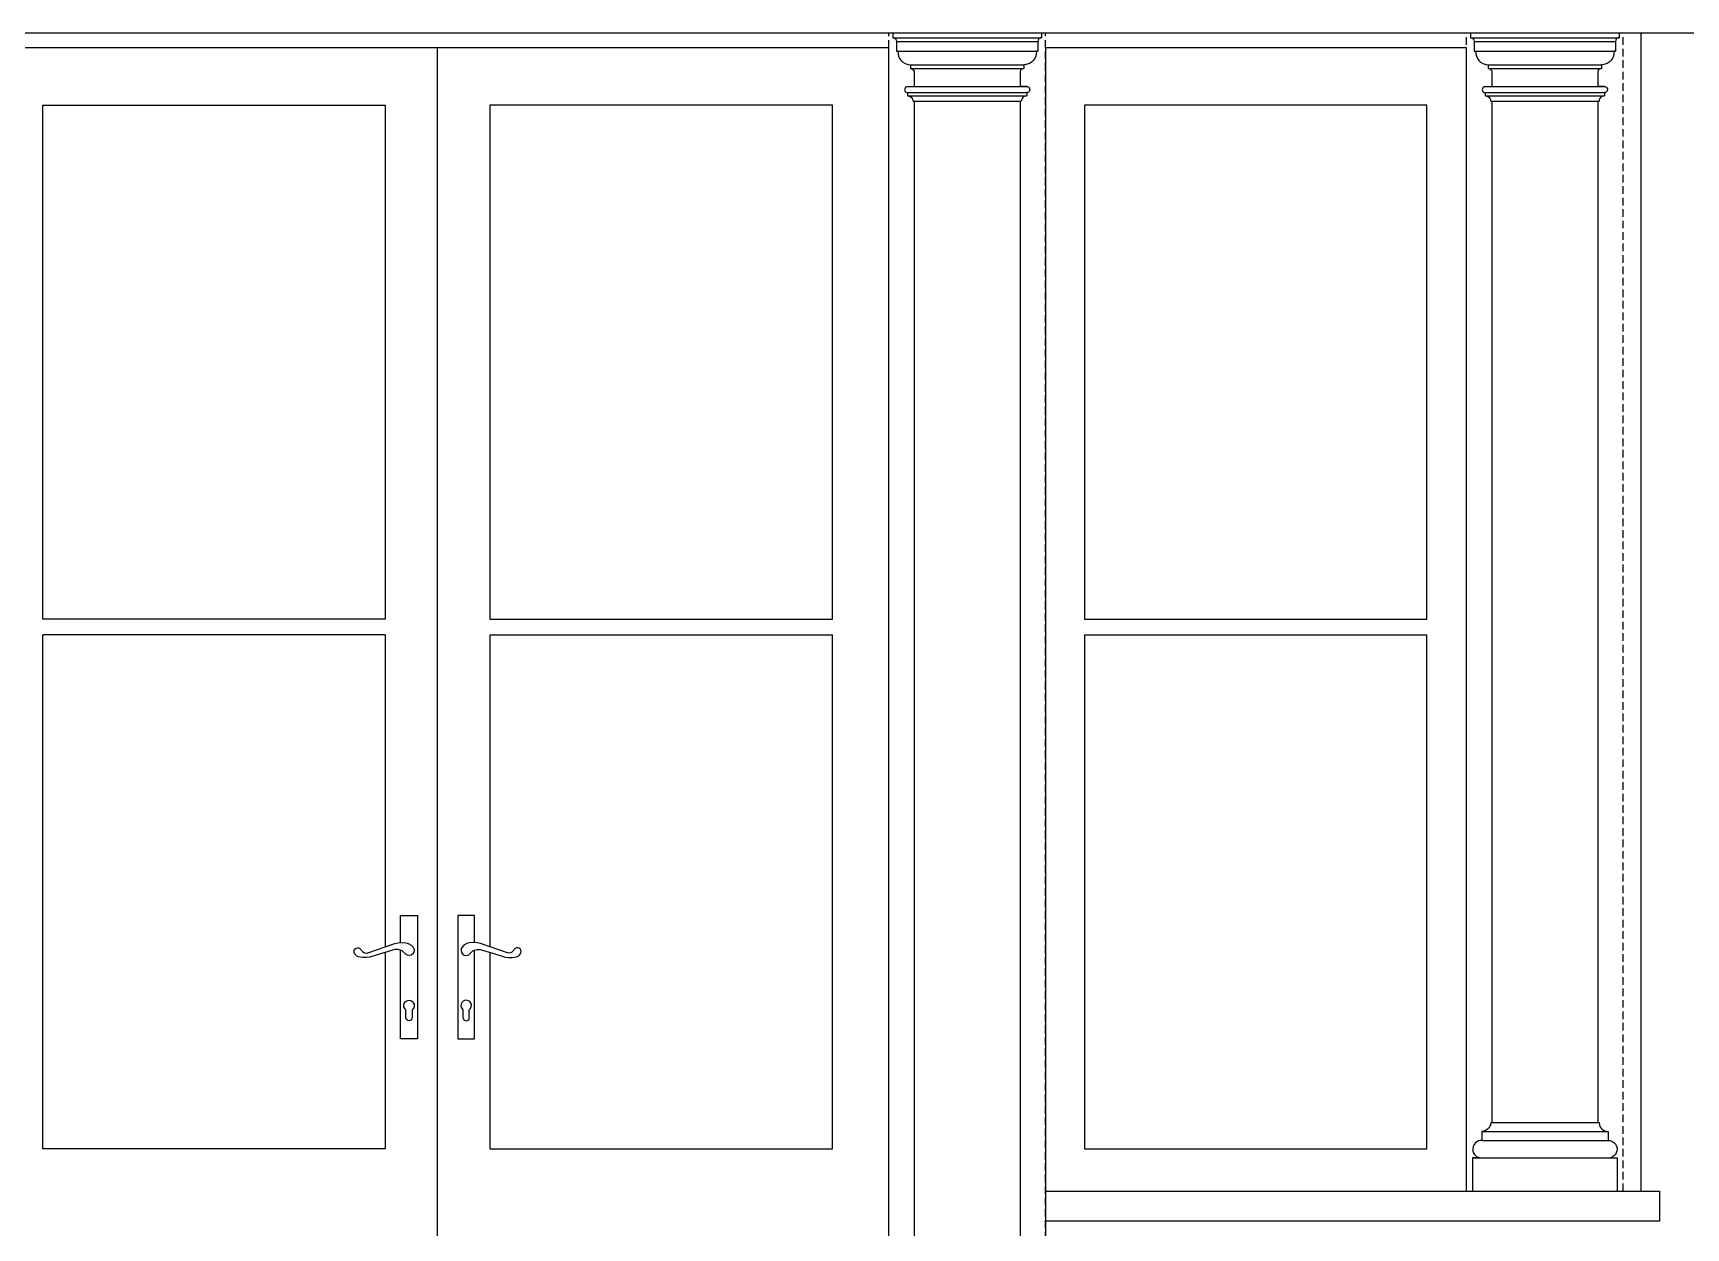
# Model space of a CAD drawing. Header units: millimetres. Extents: x -11840 to 12480, y -4119 to 5972.
# Drawn here: x -8207 to -5460, y -2266 to -280 of the extents above; entities that cross this region are included whole.
import ezdxf

# ---------------------------------------------------------------- set-up
doc = ezdxf.new("R2010")
doc.units = ezdxf.units.MM
doc.linetypes.add('DASHED', pattern=[19.05, 12.7, -6.35])

msp = doc.modelspace()

# ---------------------------------------------------------------- linework, layer by layer
at = {"color": 250, "true_color": 0x333333}
for p, q in [((-5267.3, -279.7), (-10225.2, -279.7)), ((-5267.3, -279.7), (-10225.2, -279.7)), ((-6778.2, -279.7), (-6778.2, -287.6)), ((-6531.2, -279.7), (-6778.2, -279.7)), ((-6531.2, -279.7), (-6778.2, -279.7)), ((-6778.2, -279.7), (-6778.2, -287.6)), ((-6778.2, -287.6), (-6777.8, -287.6)), ((-6778.2, -287.6), (-6777.8, -287.6)), ((-6777.8, -287.6), (-6778.2, -287.6)), ((-6778.2, -287.6), (-6778.2, -287.6)), ((-6777.8, -287.6), (-6778.2, -287.6)), ((-6778.2, -287.6), (-6777.8, -287.6)), ((-6778.2, -287.6), (-6778.2, -287.6)), ((-6778.2, -287.6), (-6777.8, -287.6)), ((-6777.8, -287.6), (-6777.8, -287.6)), ((-6777.8, -287.6), (-6776.3, -287.9)), ((-6777.8, -287.6), (-6531.6, -287.6)), ((-6777.8, -287.6), (-6531.6, -287.6)), ((-6777.8, -287.6), (-6777.8, -287.6)), ((-6777.8, -287.6), (-6776.3, -287.9)), ((-6776.3, -287.9), (-6774.6, -288.9)), ((-6776.3, -287.9), (-6774.6, -288.9)), ((-6774.6, -288.9), (-6773.5, -290)), ((-6774.6, -288.9), (-6773.5, -290)), ((-6773.5, -290), (-6772.5, -291.7)), ((-6773.5, -290), (-6772.5, -291.7)), ((-6772.5, -291.7), (-6772.2, -293.6)), ((-6772.5, -291.7), (-6772.2, -293.6)), ((-6772.2, -293.6), (-6772.2, -309.6)), ((-6772.2, -293.6), (-6537.2, -293.6)), ((-6772.2, -293.6), (-6772.2, -309.6)), ((-6772.2, -293.6), (-6537.2, -293.6)), ((-6536.9, -291.7), (-6537.2, -293.6)), ((-6536.9, -291.7), (-6537.2, -293.6)), ((-6537.2, -293.6), (-6537.2, -309.6)), ((-6537.2, -293.6), (-6537.2, -309.6)), ((-6536, -290), (-6536.9, -291.7)), ((-6536, -290), (-6536.9, -291.7)), ((-6534.9, -288.9), (-6536, -290)), ((-6534.9, -288.9), (-6536, -290)), ((-6533.1, -287.9), (-6534.9, -288.9)), ((-6533.1, -287.9), (-6534.9, -288.9)), ((-6531.6, -287.6), (-6533.1, -287.9)), ((-6531.6, -287.6), (-6533.1, -287.9)), ((-6531.2, -287.6), (-6531.6, -287.6)), ((-6531.2, -287.6), (-6531.6, -287.6)), ((-6531.6, -287.6), (-6531.6, -287.6)), ((-6531.2, -287.6), (-6531.6, -287.6)), ((-6531.2, -287.6), (-6531.6, -287.6)), ((-6531.6, -287.6), (-6531.6, -287.6)), ((-6531.2, -279.7), (-6531.2, -287.6)), ((-6531.2, -279.7), (-6531.2, -287.6)), ((-5818.2, -279.7), (-5818.2, -287.6)), ((-5571.2, -279.7), (-5818.2, -279.7)), ((-5571.2, -279.7), (-5818.2, -279.7)), ((-5818.2, -279.7), (-5818.2, -287.6)), ((-5818.2, -287.6), (-5817.8, -287.6)), ((-5818.2, -287.6), (-5817.8, -287.6)), ((-5817.8, -287.6), (-5818.2, -287.6)), ((-5818.2, -287.6), (-5818.2, -287.6)), ((-5817.8, -287.6), (-5818.2, -287.6)), ((-5818.2, -287.6), (-5817.8, -287.6)), ((-5818.2, -287.6), (-5818.2, -287.6)), ((-5818.2, -287.6), (-5817.8, -287.6)), ((-5817.8, -287.6), (-5817.8, -287.6)), ((-5817.8, -287.6), (-5816.3, -287.9)), ((-5817.8, -287.6), (-5816.3, -287.9)), ((-5817.8, -287.6), (-5571.6, -287.6)), ((-5817.8, -287.6), (-5817.8, -287.6)), ((-5817.8, -287.6), (-5571.6, -287.6)), ((-5816.3, -287.9), (-5814.6, -288.9)), ((-5816.3, -287.9), (-5814.6, -288.9)), ((-5814.6, -288.9), (-5813.5, -290)), ((-5814.6, -288.9), (-5813.5, -290)), ((-5813.5, -290), (-5812.5, -291.7)), ((-5813.5, -290), (-5812.5, -291.7)), ((-5812.5, -291.7), (-5812.2, -293.6)), ((-5812.5, -291.7), (-5812.2, -293.6)), ((-5812.2, -293.6), (-5812.2, -309.6)), ((-5812.2, -293.6), (-5577.2, -293.6)), ((-5812.2, -293.6), (-5812.2, -309.6)), ((-5812.2, -293.6), (-5577.2, -293.6)), ((-5576.9, -291.7), (-5577.2, -293.6)), ((-5576.9, -291.7), (-5577.2, -293.6)), ((-5577.2, -293.6), (-5577.2, -309.6)), ((-5577.2, -293.6), (-5577.2, -309.6)), ((-5576, -290), (-5576.9, -291.7)), ((-5576, -290), (-5576.9, -291.7)), ((-5574.9, -288.9), (-5576, -290)), ((-5574.9, -288.9), (-5576, -290)), ((-5573.1, -287.9), (-5574.9, -288.9)), ((-5573.1, -287.9), (-5574.9, -288.9)), ((-5571.6, -287.6), (-5573.1, -287.9)), ((-5571.6, -287.6), (-5573.1, -287.9)), ((-5571.2, -287.6), (-5571.6, -287.6)), ((-5571.2, -287.6), (-5571.6, -287.6)), ((-5571.6, -287.6), (-5571.6, -287.6)), ((-5571.2, -287.6), (-5571.6, -287.6)), ((-5571.6, -287.6), (-5571.6, -287.6)), ((-5571.2, -287.6), (-5571.6, -287.6)), ((-5571.2, -279.7), (-5571.2, -287.6)), ((-5571.2, -279.7), (-5571.2, -287.6)), ((-6772.2, -309.6), (-6537.2, -309.6)), ((-6772.2, -309.6), (-6537.2, -309.6)), ((-6769.7, -309.6), (-6769.5, -314.4)), ((-6769.7, -309.6), (-6769.5, -314.4)), ((-6769.5, -314.4), (-6768.6, -318.4)), ((-6769.5, -314.4), (-6768.6, -318.4)), ((-6768.6, -318.4), (-6766.9, -322.1)), ((-6768.6, -318.4), (-6766.9, -322.1)), ((-6766.9, -322.1), (-6764.5, -325.5)), ((-6766.9, -322.1), (-6764.5, -325.5)), ((-6764.5, -325.5), (-6761.5, -328.3)), ((-6764.5, -325.5), (-6761.5, -328.3)), ((-6761.5, -328.3), (-6758, -330.5)), ((-6761.5, -328.3), (-6758, -330.5)), ((-6547.9, -328.3), (-6551.4, -330.5)), ((-6547.9, -328.3), (-6551.4, -330.5)), ((-6544.9, -325.5), (-6547.9, -328.3)), ((-6544.9, -325.5), (-6547.9, -328.3)), ((-6542.5, -322.1), (-6544.9, -325.5)), ((-6542.5, -322.1), (-6544.9, -325.5)), ((-6540.8, -318.4), (-6542.5, -322.1)), ((-6540.8, -318.4), (-6542.5, -322.1)), ((-6539.9, -314.4), (-6540.8, -318.4)), ((-6539.9, -314.4), (-6540.8, -318.4)), ((-6539.7, -309.6), (-6539.9, -314.4)), ((-6539.7, -309.6), (-6539.9, -314.4)), ((-6537.2, -309.6), (-6539.7, -309.6)), ((-6537.2, -309.6), (-6539.7, -309.6)), ((-5812.2, -309.6), (-5577.2, -309.6)), ((-5812.2, -309.6), (-5577.2, -309.6)), ((-5809.7, -309.6), (-5809.5, -314.4)), ((-5809.7, -309.6), (-5809.5, -314.4)), ((-5809.5, -314.4), (-5808.6, -318.4)), ((-5809.5, -314.4), (-5808.6, -318.4)), ((-5808.6, -318.4), (-5806.9, -322.1)), ((-5808.6, -318.4), (-5806.9, -322.1)), ((-5806.9, -322.1), (-5804.5, -325.5)), ((-5806.9, -322.1), (-5804.5, -325.5)), ((-5804.5, -325.5), (-5801.5, -328.3)), ((-5804.5, -325.5), (-5801.5, -328.3)), ((-5801.5, -328.3), (-5798, -330.5)), ((-5801.5, -328.3), (-5798, -330.5)), ((-5587.9, -328.3), (-5591.4, -330.5)), ((-5587.9, -328.3), (-5591.4, -330.5)), ((-5584.9, -325.5), (-5587.9, -328.3)), ((-5584.9, -325.5), (-5587.9, -328.3)), ((-5582.5, -322.1), (-5584.9, -325.5)), ((-5582.5, -322.1), (-5584.9, -325.5)), ((-5580.8, -318.4), (-5582.5, -322.1)), ((-5580.8, -318.4), (-5582.5, -322.1)), ((-5579.9, -314.4), (-5580.8, -318.4)), ((-5579.9, -314.4), (-5580.8, -318.4)), ((-5579.7, -309.6), (-5579.9, -314.4)), ((-5579.7, -309.6), (-5579.9, -314.4)), ((-5577.2, -309.6), (-5579.7, -309.6)), ((-5577.2, -309.6), (-5579.7, -309.6)), ((-6758, -330.5), (-6752.8, -332.2)), ((-6758, -330.5), (-6752.8, -332.2)), ((-6752.8, -332.2), (-6748.7, -332.6)), ((-6752.8, -332.2), (-6748.7, -332.6)), ((-6748.7, -332.6), (-6748.7, -338.6)), ((-6748.7, -332.6), (-6560.7, -332.6)), ((-6748.7, -332.6), (-6748.7, -338.6)), ((-6748.7, -332.6), (-6560.7, -332.6)), ((-6748.7, -338.6), (-6746.4, -339.1)), ((-6748.7, -338.6), (-6560.7, -338.6)), ((-6748.7, -338.6), (-6746.4, -339.1)), ((-6748.7, -338.6), (-6560.7, -338.6)), ((-6746.4, -339.1), (-6744.8, -340.1)), ((-6746.4, -339.1), (-6744.8, -340.1)), ((-6744.8, -340.1), (-6743.5, -341.6)), ((-6744.8, -340.1), (-6743.5, -341.6)), ((-6743.5, -341.6), (-6742.8, -343.5)), ((-6743.5, -341.6), (-6742.8, -343.5)), ((-6742.8, -343.5), (-6742.7, -368.6)), ((-6742.8, -343.5), (-6742.7, -368.6)), ((-6566.6, -343.5), (-6566.7, -368.6)), ((-6566.6, -343.5), (-6566.7, -368.6)), ((-6565.9, -341.6), (-6566.6, -343.5)), ((-6565.9, -341.6), (-6566.6, -343.5)), ((-6564.7, -340.1), (-6565.9, -341.6)), ((-6564.7, -340.1), (-6565.9, -341.6)), ((-6563, -339.1), (-6564.7, -340.1)), ((-6563, -339.1), (-6564.7, -340.1)), ((-6560.7, -338.6), (-6563, -339.1)), ((-6560.7, -338.6), (-6563, -339.1)), ((-6556.6, -332.2), (-6560.7, -332.6)), ((-6556.6, -332.2), (-6560.7, -332.6)), ((-6560.7, -332.6), (-6560.7, -338.6)), ((-6560.7, -332.6), (-6560.7, -338.6)), ((-6551.4, -330.5), (-6556.6, -332.2)), ((-6551.4, -330.5), (-6556.6, -332.2)), ((-5798, -330.5), (-5792.8, -332.2)), ((-5798, -330.5), (-5792.8, -332.2)), ((-5792.8, -332.2), (-5788.7, -332.6)), ((-5792.8, -332.2), (-5788.7, -332.6)), ((-5788.7, -332.6), (-5788.7, -338.6)), ((-5788.7, -332.6), (-5600.7, -332.6)), ((-5788.7, -332.6), (-5788.7, -338.6)), ((-5788.7, -332.6), (-5600.7, -332.6)), ((-5788.7, -338.6), (-5786.4, -339.1)), ((-5788.7, -338.6), (-5600.7, -338.6)), ((-5788.7, -338.6), (-5600.7, -338.6)), ((-5788.7, -338.6), (-5786.4, -339.1)), ((-5786.4, -339.1), (-5784.8, -340.1)), ((-5786.4, -339.1), (-5784.8, -340.1)), ((-5784.8, -340.1), (-5783.5, -341.6)), ((-5784.8, -340.1), (-5783.5, -341.6)), ((-5783.5, -341.6), (-5782.8, -343.5)), ((-5783.5, -341.6), (-5782.8, -343.5)), ((-5782.8, -343.5), (-5782.7, -368.6)), ((-5782.8, -343.5), (-5782.7, -368.6)), ((-5606.6, -343.5), (-5606.7, -368.6)), ((-5606.6, -343.5), (-5606.7, -368.6)), ((-5605.9, -341.6), (-5606.6, -343.5)), ((-5605.9, -341.6), (-5606.6, -343.5)), ((-5604.7, -340.1), (-5605.9, -341.6)), ((-5604.7, -340.1), (-5605.9, -341.6)), ((-5603, -339.1), (-5604.7, -340.1)), ((-5603, -339.1), (-5604.7, -340.1)), ((-5600.7, -338.6), (-5603, -339.1)), ((-5600.7, -338.6), (-5603, -339.1)), ((-5596.6, -332.2), (-5600.7, -332.6)), ((-5596.6, -332.2), (-5600.7, -332.6)), ((-5600.7, -332.6), (-5600.7, -338.6)), ((-5600.7, -332.6), (-5600.7, -338.6)), ((-5591.4, -330.5), (-5596.6, -332.2)), ((-5591.4, -330.5), (-5596.6, -332.2)), ((-6758.5, -372.3), (-6758.7, -374)), ((-6758.5, -372.3), (-6758.7, -374)), ((-6758.7, -374), (-6758.4, -375.2)), ((-6758.7, -374), (-6758.4, -375.2)), ((-6757.9, -370.9), (-6758.5, -372.3)), ((-6757.9, -370.9), (-6758.5, -372.3)), ((-6758.4, -375.2), (-6757.7, -376.7)), ((-6758.4, -375.2), (-6757.7, -376.7)), ((-6757, -369.9), (-6757.9, -370.9)), ((-6757, -369.9), (-6757.9, -370.9)), ((-6757.7, -376.7), (-6756.5, -377.8)), ((-6757.7, -376.7), (-6756.5, -377.8)), ((-6755.6, -369), (-6757, -369.9)), ((-6755.6, -369), (-6757, -369.9)), ((-6756.5, -377.8), (-6755, -378.5)), ((-6756.5, -377.8), (-6755, -378.5)), ((-6755.6, -369), (-6754, -368.6)), ((-6754, -368.6), (-6755.6, -369)), ((-6754, -368.6), (-6755.6, -369)), ((-6755.6, -369), (-6754, -368.6)), ((-6755, -378.5), (-6753.7, -378.6)), ((-6755, -378.5), (-6753.7, -378.6)), ((-6754, -368.6), (-6742.7, -368.6)), ((-6754, -368.6), (-6742.7, -368.6)), ((-6753.7, -378.6), (-6753.7, -384.1)), ((-6753.7, -378.6), (-6753.7, -384.1)), ((-6753.7, -384.1), (-6750.3, -384.8)), ((-6753.7, -384.1), (-6750.3, -384.8)), ((-6555.4, -368.6), (-6566.7, -368.6)), ((-6555.4, -368.6), (-6566.7, -368.6)), ((-6555.7, -384.1), (-6559.2, -384.8)), ((-6555.7, -384.1), (-6559.2, -384.8)), ((-6554.4, -378.5), (-6555.7, -378.6)), ((-6554.4, -378.5), (-6555.7, -378.6)), ((-6555.7, -378.6), (-6555.7, -384.1)), ((-6555.7, -378.6), (-6555.7, -384.1)), ((-6553.8, -369), (-6555.4, -368.6)), ((-6555.4, -368.6), (-6553.8, -369)), ((-6555.4, -368.6), (-6553.8, -369)), ((-6553.8, -369), (-6555.4, -368.6)), ((-6552.9, -377.8), (-6554.4, -378.5)), ((-6552.9, -377.8), (-6554.4, -378.5)), ((-6553.8, -369), (-6552.4, -369.9)), ((-6553.8, -369), (-6552.4, -369.9)), ((-6551.7, -376.7), (-6552.9, -377.8)), ((-6551.7, -376.7), (-6552.9, -377.8)), ((-6552.4, -369.9), (-6551.6, -370.9)), ((-6552.4, -369.9), (-6551.6, -370.9)), ((-6551, -375.2), (-6551.7, -376.7)), ((-6551, -375.2), (-6551.7, -376.7)), ((-6551.6, -370.9), (-6550.9, -372.3)), ((-6551.6, -370.9), (-6550.9, -372.3)), ((-6550.7, -374), (-6551, -375.2)), ((-6550.7, -374), (-6551, -375.2)), ((-6550.9, -372.3), (-6550.7, -374)), ((-6550.9, -372.3), (-6550.7, -374)), ((-5798.5, -372.3), (-5798.7, -374)), ((-5798.5, -372.3), (-5798.7, -374)), ((-5798.7, -374), (-5798.4, -375.2)), ((-5798.7, -374), (-5798.4, -375.2)), ((-5797.9, -370.9), (-5798.5, -372.3)), ((-5797.9, -370.9), (-5798.5, -372.3)), ((-5798.4, -375.2), (-5797.7, -376.7)), ((-5798.4, -375.2), (-5797.7, -376.7)), ((-5797, -369.9), (-5797.9, -370.9)), ((-5797, -369.9), (-5797.9, -370.9)), ((-5797.7, -376.7), (-5796.5, -377.8)), ((-5797.7, -376.7), (-5796.5, -377.8)), ((-5795.6, -369), (-5797, -369.9)), ((-5795.6, -369), (-5797, -369.9)), ((-5796.5, -377.8), (-5795, -378.5)), ((-5796.5, -377.8), (-5795, -378.5)), ((-5795.6, -369), (-5794, -368.6)), ((-5794, -368.6), (-5795.6, -369)), ((-5794, -368.6), (-5795.6, -369)), ((-5795.6, -369), (-5794, -368.6)), ((-5795, -378.5), (-5793.7, -378.6)), ((-5795, -378.5), (-5793.7, -378.6)), ((-5794, -368.6), (-5782.7, -368.6)), ((-5794, -368.6), (-5782.7, -368.6)), ((-5793.7, -378.6), (-5793.7, -384.1)), ((-5793.7, -378.6), (-5793.7, -384.1)), ((-5793.7, -384.1), (-5790.3, -384.8)), ((-5793.7, -384.1), (-5790.3, -384.8)), ((-5595.4, -368.6), (-5606.7, -368.6)), ((-5595.4, -368.6), (-5606.7, -368.6)), ((-5595.7, -384.1), (-5599.2, -384.8)), ((-5595.7, -384.1), (-5599.2, -384.8)), ((-5594.4, -378.5), (-5595.7, -378.6)), ((-5594.4, -378.5), (-5595.7, -378.6)), ((-5595.7, -378.6), (-5595.7, -384.1)), ((-5595.7, -378.6), (-5595.7, -384.1)), ((-5593.8, -369), (-5595.4, -368.6)), ((-5595.4, -368.6), (-5593.8, -369)), ((-5595.4, -368.6), (-5593.8, -369)), ((-5593.8, -369), (-5595.4, -368.6)), ((-5592.9, -377.8), (-5594.4, -378.5)), ((-5592.9, -377.8), (-5594.4, -378.5)), ((-5593.8, -369), (-5592.4, -369.9)), ((-5593.8, -369), (-5592.4, -369.9)), ((-5591.7, -376.7), (-5592.9, -377.8)), ((-5591.7, -376.7), (-5592.9, -377.8)), ((-5592.4, -369.9), (-5591.6, -370.9)), ((-5592.4, -369.9), (-5591.6, -370.9)), ((-5591, -375.2), (-5591.7, -376.7)), ((-5591, -375.2), (-5591.7, -376.7)), ((-5591.6, -370.9), (-5590.9, -372.3)), ((-5591.6, -370.9), (-5590.9, -372.3)), ((-5590.7, -374), (-5591, -375.2)), ((-5590.7, -374), (-5591, -375.2)), ((-5590.9, -372.3), (-5590.7, -374)), ((-5590.9, -372.3), (-5590.7, -374)), ((-6750.3, -384.8), (-6747.8, -386.4)), ((-6750.3, -384.8), (-6747.8, -386.4)), ((-6747.8, -386.4), (-6745.6, -389.1)), ((-6747.8, -386.4), (-6745.6, -389.1)), ((-6745.6, -389.1), (-6744.9, -391.4)), ((-6745.6, -389.1), (-6744.9, -391.4)), ((-6744.9, -391.4), (-6744.7, -393.1)), ((-6744.9, -391.4), (-6744.7, -393.1)), ((-6742.7, -393.1), (-6742.7, -2590.3)), ((-6742.7, -393.1), (-6742.7, -2590.3)), ((-6566.7, -393.1), (-6566.7, -2590.3)), ((-6566.7, -393.1), (-6566.7, -2590.3)), ((-6564.5, -391.4), (-6564.7, -393.1)), ((-6564.5, -391.4), (-6564.7, -393.1)), ((-6563.8, -389.1), (-6564.5, -391.4)), ((-6563.8, -389.1), (-6564.5, -391.4)), ((-6561.6, -386.4), (-6563.8, -389.1)), ((-6561.6, -386.4), (-6563.8, -389.1)), ((-6559.2, -384.8), (-6561.6, -386.4)), ((-6559.2, -384.8), (-6561.6, -386.4)), ((-5790.3, -384.8), (-5787.8, -386.4)), ((-5790.3, -384.8), (-5787.8, -386.4)), ((-5787.8, -386.4), (-5785.6, -389.1)), ((-5787.8, -386.4), (-5785.6, -389.1)), ((-5785.6, -389.1), (-5784.9, -391.4)), ((-5785.6, -389.1), (-5784.9, -391.4)), ((-5784.9, -391.4), (-5784.7, -393.1)), ((-5784.9, -391.4), (-5784.7, -393.1)), ((-5782.7, -393.1), (-5782.7, -2090.5)), ((-5782.7, -393.1), (-5782.7, -2090.5)), ((-5606.7, -393.1), (-5606.7, -2090.5)), ((-5606.7, -393.1), (-5606.7, -2090.5)), ((-5604.5, -391.4), (-5604.7, -393.1)), ((-5604.5, -391.4), (-5604.7, -393.1)), ((-5603.8, -389.1), (-5604.5, -391.4)), ((-5603.8, -389.1), (-5604.5, -391.4)), ((-5601.6, -386.4), (-5603.8, -389.1)), ((-5601.6, -386.4), (-5603.8, -389.1)), ((-5599.2, -384.8), (-5601.6, -386.4)), ((-5599.2, -384.8), (-5601.6, -386.4)), ((-5796.8, -2105.2), (-5799.7, -2105.5)), ((-5796.8, -2105.2), (-5799.7, -2105.5)), ((-5799.7, -2105.5), (-5799.7, -2120.5)), ((-5799.7, -2105.5), (-5589.7, -2105.5)), ((-5799.7, -2105.5), (-5589.7, -2105.5)), ((-5799.7, -2105.5), (-5799.7, -2120.5)), ((-5794, -2104.4), (-5796.8, -2105.2)), ((-5794, -2104.4), (-5796.8, -2105.2)), ((-5789.8, -2101.8), (-5794, -2104.4)), ((-5789.8, -2101.8), (-5794, -2104.4)), ((-5787.8, -2099.6), (-5789.8, -2101.8)), ((-5787.8, -2099.6), (-5789.8, -2101.8)), ((-5786.3, -2097.2), (-5787.8, -2099.6)), ((-5786.3, -2097.2), (-5787.8, -2099.6)), ((-5785.2, -2094.4), (-5786.3, -2097.2)), ((-5785.2, -2094.4), (-5786.3, -2097.2)), ((-5784.7, -2090.5), (-5785.2, -2094.4)), ((-5784.7, -2090.5), (-5785.2, -2094.4)), ((-5784.7, -2090.5), (-5604.7, -2090.5)), ((-5784.7, -2090.5), (-5604.7, -2090.5)), ((-5782.7, -2090.5), (-5606.7, -2090.5)), ((-5782.7, -2090.5), (-5606.7, -2090.5)), ((-5604.7, -2090.5), (-5604.2, -2094.4)), ((-5604.7, -2090.5), (-5604.2, -2094.4)), ((-5604.2, -2094.4), (-5603.2, -2097.2)), ((-5604.2, -2094.4), (-5603.2, -2097.2)), ((-5603.2, -2097.2), (-5601.6, -2099.6)), ((-5603.2, -2097.2), (-5601.6, -2099.6)), ((-5601.6, -2099.6), (-5599.6, -2101.8)), ((-5601.6, -2099.6), (-5599.6, -2101.8)), ((-5599.6, -2101.8), (-5595.5, -2104.4)), ((-5599.6, -2101.8), (-5595.5, -2104.4)), ((-5595.5, -2104.4), (-5592.6, -2105.2)), ((-5595.5, -2104.4), (-5592.6, -2105.2)), ((-5592.6, -2105.2), (-5589.7, -2105.5)), ((-5592.6, -2105.2), (-5589.7, -2105.5)), ((-5589.7, -2105.5), (-5589.7, -2120.5)), ((-5589.7, -2105.5), (-5589.7, -2120.5)), ((-5813.4, -2128.9), (-5814.6, -2133.5)), ((-5813.4, -2128.9), (-5814.6, -2133.5)), ((-5814.6, -2133.5), (-5814.3, -2138.3)), ((-5814.6, -2133.5), (-5814.3, -2138.3)), ((-5814.3, -2138.3), (-5813.4, -2141.1)), ((-5814.3, -2138.3), (-5813.4, -2141.1)), ((-5811.9, -2126.4), (-5813.4, -2128.9)), ((-5811.9, -2126.4), (-5813.4, -2128.9)), ((-5813.4, -2141.1), (-5811.9, -2143.6)), ((-5813.4, -2141.1), (-5811.9, -2143.6)), ((-5809.9, -2124.3), (-5811.9, -2126.4)), ((-5809.9, -2124.3), (-5811.9, -2126.4)), ((-5807.6, -2122.5), (-5809.9, -2124.3)), ((-5807.6, -2122.5), (-5809.9, -2124.3)), ((-5805, -2121.3), (-5807.6, -2122.5)), ((-5805, -2121.3), (-5807.6, -2122.5)), ((-5802.1, -2120.6), (-5805, -2121.3)), ((-5802.1, -2120.6), (-5805, -2121.3)), ((-5799.7, -2120.5), (-5802.1, -2120.6)), ((-5799.7, -2120.5), (-5802.1, -2120.6)), ((-5799.7, -2120.5), (-5589.7, -2120.5)), ((-5799.7, -2120.5), (-5589.7, -2120.5)), ((-5589.7, -2120.5), (-5587.3, -2120.6)), ((-5589.7, -2120.5), (-5587.3, -2120.6)), ((-5587.3, -2120.6), (-5584.5, -2121.3)), ((-5587.3, -2120.6), (-5584.5, -2121.3)), ((-5584.5, -2121.3), (-5581.8, -2122.5)), ((-5584.5, -2121.3), (-5581.8, -2122.5)), ((-5581.8, -2122.5), (-5579.5, -2124.3)), ((-5581.8, -2122.5), (-5579.5, -2124.3)), ((-5579.5, -2124.3), (-5577.6, -2126.4)), ((-5579.5, -2124.3), (-5577.6, -2126.4)), ((-5577.6, -2126.4), (-5576.1, -2128.9)), ((-5577.6, -2126.4), (-5576.1, -2128.9)), ((-5576, -2141.1), (-5577.5, -2143.6)), ((-5576, -2141.1), (-5577.5, -2143.6)), ((-5576.1, -2128.9), (-5574.8, -2133.5)), ((-5576.1, -2128.9), (-5574.8, -2133.5)), ((-5575.1, -2138.3), (-5576, -2141.1)), ((-5575.1, -2138.3), (-5576, -2141.1)), ((-5574.8, -2133.5), (-5575.1, -2138.3)), ((-5574.8, -2133.5), (-5575.1, -2138.3)), ((-5803.2, -2149.2), (-5814.7, -2149.5)), ((-5803.2, -2149.2), (-5814.7, -2149.5)), ((-5814.7, -2149.5), (-5814.7, -2204.5)), ((-5814.7, -2149.5), (-5574.7, -2149.5)), ((-5814.7, -2149.5), (-5574.7, -2149.5)), ((-5814.7, -2149.5), (-5814.7, -2204.5)), ((-5811.9, -2143.6), (-5808.5, -2146.9)), ((-5811.9, -2143.6), (-5808.5, -2146.9)), ((-5808.5, -2146.9), (-5805.9, -2148.3)), ((-5808.5, -2146.9), (-5805.9, -2148.3)), ((-5805.9, -2148.3), (-5803.2, -2149.2)), ((-5805.9, -2148.3), (-5803.2, -2149.2)), ((-5803.2, -2149.2), (-5586.3, -2149.2)), ((-5803.2, -2149.2), (-5586.3, -2149.2)), ((-5583.5, -2148.3), (-5586.3, -2149.2)), ((-5583.5, -2148.3), (-5586.3, -2149.2)), ((-5586.3, -2149.2), (-5574.7, -2149.5)), ((-5586.3, -2149.2), (-5574.7, -2149.5)), ((-5581, -2146.9), (-5583.5, -2148.3)), ((-5581, -2146.9), (-5583.5, -2148.3)), ((-5577.5, -2143.6), (-5581, -2146.9)), ((-5577.5, -2143.6), (-5581, -2146.9)), ((-5574.7, -2149.5), (-5574.7, -2204.5)), ((-5574.7, -2149.5), (-5574.7, -2204.5)), ((-6524.3, -2204.5), (-5504.3, -2204.5)), ((-6524.3, -2204.5), (-5504.3, -2204.5)), ((-6524.3, -2204.5), (-6524.3, -2254.5)), ((-6524.3, -2204.5), (-6524.3, -2254.5)), ((-5504.3, -2204.5), (-5504.3, -2254.5)), ((-5504.3, -2204.5), (-5504.3, -2254.5)), ((-5504.3, -2254.5), (-6524.3, -2254.5)), ((-5504.3, -2254.5), (-6524.3, -2254.5))]:
    msp.add_line(p, q, dxfattribs=at)
at = {"color": 22, "linetype": 'DASHED', "true_color": 0xe53935}
for p, q in [((-6784.7, -2704.3), (-6784.7, -279.7)), ((-6784.7, -2704.3), (-6784.7, -279.7)), ((-6524.7, -2704.3), (-6524.7, -279.7)), ((-6524.7, -2704.3), (-6524.7, -279.7)), ((-5824.7, -2204.5), (-5824.7, -279.7)), ((-5824.7, -2204.5), (-5824.7, -279.7)), ((-5564.7, -2204.5), (-5564.7, -279.7)), ((-5564.7, -2204.5), (-5564.7, -279.7))]:
    msp.add_line(p, q, dxfattribs=at)
for p, q in [((-6531.2, -287.6), (-6531.6, -287.6)), ((-6531.2, -287.6), (-6531.6, -287.6)), ((-5571.2, -287.6), (-5571.6, -287.6)), ((-5571.2, -287.6), (-5571.6, -287.6)), ((-5534.7, -2204.5), (-5534.7, -279.7)), ((-5534.7, -2204.5), (-5534.7, -279.7)), ((-6755.6, -369), (-6754, -368.6)), ((-6755.6, -369), (-6754, -368.6)), ((-5795.6, -369), (-5794, -368.6)), ((-5795.6, -369), (-5794, -368.6)), ((-6524.3, -2254.5), (-6524.3, -2704.5)), ((-6524.3, -2254.5), (-6524.3, -2704.5))]:
    msp.add_line(p, q)
at = {"color": 253, "true_color": 0x999999}
for p, q in [((-6531.2, -287.6), (-6531.2, -287.6)), ((-6531.2, -287.6), (-6531.2, -287.6)), ((-5571.2, -287.6), (-5571.2, -287.6)), ((-5571.2, -287.6), (-5571.2, -287.6)), ((-6753.7, -378.6), (-6555.7, -378.6)), ((-6753.7, -378.6), (-6555.7, -378.6)), ((-6753.7, -384.1), (-6555.7, -384.1)), ((-6753.7, -384.1), (-6555.7, -384.1)), ((-5793.7, -378.6), (-5595.7, -378.6)), ((-5793.7, -378.6), (-5595.7, -378.6)), ((-5793.7, -384.1), (-5595.7, -384.1)), ((-5793.7, -384.1), (-5595.7, -384.1)), ((-6744.7, -393.1), (-6564.7, -393.1)), ((-6744.7, -393.1), (-6564.7, -393.1)), ((-5784.7, -393.1), (-5604.7, -393.1)), ((-5784.7, -393.1), (-5604.7, -393.1))]:
    msp.add_line(p, q, dxfattribs=at)
at = {"color": 251, "true_color": 0x666666}
for p, q in [((-7534.7, -304.3), (-8284, -304.3)), ((-6784.7, -304.3), (-7534.7, -304.3)), ((-7534.7, -2704.3), (-7534.7, -304.3)), ((-6784.7, -2704.3), (-6784.7, -304.3)), ((-5824.7, -304.3), (-6524.7, -304.3)), ((-6524.7, -304.3), (-6524.7, -2204.5)), ((-5824.7, -2204.5), (-5824.7, -304.3)), ((-6754, -368.6), (-6754, -368.6)), ((-6754, -368.6), (-6555.4, -368.6)), ((-6754, -368.6), (-6754, -368.6)), ((-6754, -368.6), (-6555.4, -368.6)), ((-6742.7, -368.6), (-6566.7, -368.6)), ((-6742.7, -368.6), (-6566.7, -368.6)), ((-6555.4, -368.6), (-6555.4, -368.6)), ((-6555.4, -368.6), (-6555.4, -368.6)), ((-5794, -368.6), (-5794, -368.6)), ((-5794, -368.6), (-5595.4, -368.6)), ((-5794, -368.6), (-5794, -368.6)), ((-5794, -368.6), (-5595.4, -368.6)), ((-5782.7, -368.6), (-5606.7, -368.6)), ((-5782.7, -368.6), (-5606.7, -368.6)), ((-5595.4, -368.6), (-5595.4, -368.6)), ((-5595.4, -368.6), (-5595.4, -368.6)), ((-8190.7, -1253.8), (-8190.7, -399.3)), ((-8190.7, -399.3), (-7621.7, -399.3)), ((-7621.7, -399.3), (-7621.7, -1253.8)), ((-7447.7, -399.3), (-7447.7, -1253.8)), ((-6878.7, -399.3), (-7447.7, -399.3)), ((-6878.7, -1253.8), (-6878.7, -399.3)), ((-5890.7, -399.3), (-6459.7, -399.3)), ((-6459.7, -399.3), (-6459.7, -1253.8)), ((-5890.7, -1253.8), (-5890.7, -399.3)), ((-7621.7, -1253.8), (-8190.7, -1253.8)), ((-7447.7, -1253.8), (-6878.7, -1253.8)), ((-6459.7, -1253.8), (-5890.7, -1253.8)), ((-8190.7, -2134.3), (-8190.7, -1279.8)), ((-7621.7, -1279.8), (-8190.7, -1279.8)), ((-7621.7, -1279.8), (-7621.7, -1798.7)), ((-7447.7, -1279.8), (-7447.7, -1798.7)), ((-7447.7, -1279.8), (-6878.7, -1279.8)), ((-6878.7, -2134.3), (-6878.7, -1279.8)), ((-6459.7, -1279.8), (-6459.7, -2134.3)), ((-6459.7, -1279.8), (-5890.7, -1279.8)), ((-5890.7, -2134.3), (-5890.7, -1279.8)), ((-7596.2, -1746.3), (-7568.2, -1746.3)), ((-7596.2, -1746.3), (-7568.2, -1746.3)), ((-7596.2, -1791.6), (-7596.2, -1746.3)), ((-7596.2, -1791.6), (-7596.2, -1746.3)), ((-7568.2, -1746.3), (-7568.2, -1951.3)), ((-7568.2, -1746.3), (-7568.2, -1951.3)), ((-7473.2, -1746.3), (-7501.2, -1746.3)), ((-7501.2, -1746.3), (-7501.2, -1951.3)), ((-7473.2, -1746.3), (-7501.2, -1746.3)), ((-7501.2, -1746.3), (-7501.2, -1951.3)), ((-7473.2, -1791.6), (-7473.2, -1746.3)), ((-7473.2, -1791.6), (-7473.2, -1746.3)), ((-7673.4, -1806.1), (-7673.1, -1804.2)), ((-7673.4, -1806.1), (-7673.1, -1804.2)), ((-7673.2, -1808), (-7673.4, -1806.1)), ((-7673.2, -1808), (-7673.4, -1806.1)), ((-7672, -1810.6), (-7673.2, -1808)), ((-7672, -1810.6), (-7673.2, -1808)), ((-7673.1, -1804.2), (-7671.8, -1802.2)), ((-7673.1, -1804.2), (-7671.8, -1802.2)), ((-7670.8, -1812.2), (-7672, -1810.6)), ((-7670.8, -1812.2), (-7672, -1810.6)), ((-7671.8, -1802.2), (-7670.2, -1801)), ((-7671.8, -1802.2), (-7670.2, -1801)), ((-7669.2, -1813.6), (-7670.8, -1812.2)), ((-7669.2, -1813.6), (-7670.8, -1812.2)), ((-7670.2, -1801), (-7668, -1800.3)), ((-7670.2, -1801), (-7668, -1800.3)), ((-7668, -1800.3), (-7666, -1800.5)), ((-7668, -1800.3), (-7666, -1800.5)), ((-7666, -1800.5), (-7663.8, -1801.5)), ((-7666, -1800.5), (-7663.8, -1801.5)), ((-7663.8, -1801.5), (-7658.7, -1807)), ((-7663.8, -1801.5), (-7658.7, -1807)), ((-7658.7, -1807), (-7657.4, -1808)), ((-7658.7, -1807), (-7657.4, -1808)), ((-7657.4, -1808), (-7655.5, -1808.8)), ((-7657.4, -1808), (-7655.5, -1808.8)), ((-7655.5, -1808.8), (-7653.4, -1809.1)), ((-7655.5, -1808.8), (-7653.4, -1809.1)), ((-7653.4, -1809.1), (-7650.7, -1808.6)), ((-7653.4, -1809.1), (-7650.7, -1808.6)), ((-7650.7, -1808.6), (-7605.8, -1793.3)), ((-7650.7, -1808.6), (-7605.8, -1793.3)), ((-7629.7, -1810.4), (-7647.1, -1815.6)), ((-7629.7, -1810.4), (-7647.1, -1815.6)), ((-7605.5, -1803.1), (-7629.7, -1810.4)), ((-7605.5, -1803.1), (-7629.7, -1810.4)), ((-7621.7, -1808), (-7621.7, -2134.3)), ((-7605.8, -1793.3), (-7600.8, -1792.1)), ((-7605.8, -1793.3), (-7600.8, -1792.1)), ((-7602.4, -1802.8), (-7605.5, -1803.1)), ((-7602.4, -1802.8), (-7605.5, -1803.1)), ((-7600.3, -1802.9), (-7602.4, -1802.8)), ((-7600.3, -1802.9), (-7602.4, -1802.8)), ((-7600.8, -1792.1), (-7596.2, -1791.6)), ((-7600.8, -1792.1), (-7596.2, -1791.6)), ((-7596.2, -1804), (-7600.3, -1802.9)), ((-7596.2, -1804), (-7600.3, -1802.9)), ((-7596.2, -1791.6), (-7587.6, -1792.1)), ((-7596.2, -1791.6), (-7587.6, -1792.1)), ((-7596.2, -1951.3), (-7596.2, -1804)), ((-7596.2, -1951.3), (-7596.2, -1804)), ((-7593.6, -1805.4), (-7596.2, -1804)), ((-7593.6, -1805.4), (-7596.2, -1804)), ((-7586.6, -1811.7), (-7593.6, -1805.4)), ((-7586.6, -1811.7), (-7593.6, -1805.4)), ((-7587.6, -1792.1), (-7583.5, -1793.3)), ((-7587.6, -1792.1), (-7583.5, -1793.3)), ((-7584.5, -1812.5), (-7586.6, -1811.7)), ((-7584.5, -1812.5), (-7586.6, -1811.7)), ((-7582.2, -1812.8), (-7584.5, -1812.5)), ((-7582.2, -1812.8), (-7584.5, -1812.5)), ((-7583.5, -1793.3), (-7578.5, -1796.1)), ((-7583.5, -1793.3), (-7578.5, -1796.1)), ((-7578.9, -1812.2), (-7582.2, -1812.8)), ((-7578.9, -1812.2), (-7582.2, -1812.8)), ((-7576.1, -1810.3), (-7578.9, -1812.2)), ((-7576.1, -1810.3), (-7578.9, -1812.2)), ((-7578.5, -1796.1), (-7575.5, -1798.9)), ((-7578.5, -1796.1), (-7575.5, -1798.9)), ((-7574.2, -1807.5), (-7576.1, -1810.3)), ((-7574.2, -1807.5), (-7576.1, -1810.3)), ((-7575.5, -1798.9), (-7574.2, -1801.3)), ((-7575.5, -1798.9), (-7574.2, -1801.3)), ((-7574.2, -1801.3), (-7573.6, -1804.1)), ((-7574.2, -1801.3), (-7573.6, -1804.1)), ((-7573.6, -1804.1), (-7574.2, -1807.5)), ((-7573.6, -1804.1), (-7574.2, -1807.5)), ((-7495.3, -1801.3), (-7495.8, -1804.1)), ((-7495.3, -1801.3), (-7495.8, -1804.1)), ((-7495.8, -1804.1), (-7495.2, -1807.5)), ((-7495.8, -1804.1), (-7495.2, -1807.5)), ((-7493.9, -1798.9), (-7495.3, -1801.3)), ((-7493.9, -1798.9), (-7495.3, -1801.3)), ((-7495.2, -1807.5), (-7493.3, -1810.3)), ((-7495.2, -1807.5), (-7493.3, -1810.3)), ((-7491, -1796.1), (-7493.9, -1798.9)), ((-7491, -1796.1), (-7493.9, -1798.9)), ((-7493.3, -1810.3), (-7490.5, -1812.2)), ((-7493.3, -1810.3), (-7490.5, -1812.2)), ((-7486, -1793.3), (-7491, -1796.1)), ((-7486, -1793.3), (-7491, -1796.1)), ((-7490.5, -1812.2), (-7487.2, -1812.8)), ((-7490.5, -1812.2), (-7487.2, -1812.8)), ((-7487.2, -1812.8), (-7484.9, -1812.5)), ((-7487.2, -1812.8), (-7484.9, -1812.5)), ((-7481.8, -1792.1), (-7486, -1793.3)), ((-7481.8, -1792.1), (-7486, -1793.3)), ((-7484.9, -1812.5), (-7482.9, -1811.7)), ((-7484.9, -1812.5), (-7482.9, -1811.7)), ((-7482.9, -1811.7), (-7475.9, -1805.4)), ((-7482.9, -1811.7), (-7475.9, -1805.4)), ((-7473.2, -1791.6), (-7481.8, -1792.1)), ((-7473.2, -1791.6), (-7481.8, -1792.1)), ((-7475.9, -1805.4), (-7473.2, -1804)), ((-7475.9, -1805.4), (-7473.2, -1804)), ((-7468.7, -1792.1), (-7473.2, -1791.6)), ((-7468.7, -1792.1), (-7473.2, -1791.6)), ((-7473.2, -1804), (-7469.1, -1802.9)), ((-7473.2, -1804), (-7469.1, -1802.9)), ((-7473.2, -1951.3), (-7473.2, -1804)), ((-7473.2, -1951.3), (-7473.2, -1804)), ((-7469.1, -1802.9), (-7467, -1802.8)), ((-7469.1, -1802.9), (-7467, -1802.8)), ((-7463.6, -1793.3), (-7468.7, -1792.1)), ((-7463.6, -1793.3), (-7468.7, -1792.1)), ((-7467, -1802.8), (-7463.9, -1803.1)), ((-7467, -1802.8), (-7463.9, -1803.1)), ((-7463.9, -1803.1), (-7439.7, -1810.4)), ((-7463.9, -1803.1), (-7439.7, -1810.4)), ((-7418.7, -1808.6), (-7463.6, -1793.3)), ((-7418.7, -1808.6), (-7463.6, -1793.3)), ((-7447.7, -1808), (-7447.7, -2134.3)), ((-7439.7, -1810.4), (-7422.3, -1815.6)), ((-7439.7, -1810.4), (-7422.3, -1815.6)), ((-7416.1, -1809.1), (-7418.7, -1808.6)), ((-7416.1, -1809.1), (-7418.7, -1808.6)), ((-7414, -1808.8), (-7416.1, -1809.1)), ((-7414, -1808.8), (-7416.1, -1809.1)), ((-7412, -1808), (-7414, -1808.8)), ((-7412, -1808), (-7414, -1808.8)), ((-7410.7, -1807), (-7412, -1808)), ((-7410.7, -1807), (-7412, -1808)), ((-7405.6, -1801.5), (-7410.7, -1807)), ((-7405.6, -1801.5), (-7410.7, -1807)), ((-7403.4, -1800.5), (-7405.6, -1801.5)), ((-7403.4, -1800.5), (-7405.6, -1801.5)), ((-7401.5, -1800.3), (-7403.4, -1800.5)), ((-7401.5, -1800.3), (-7403.4, -1800.5)), ((-7399.2, -1801), (-7401.5, -1800.3)), ((-7399.2, -1801), (-7401.5, -1800.3)), ((-7400.2, -1813.6), (-7398.6, -1812.2)), ((-7400.2, -1813.6), (-7398.6, -1812.2)), ((-7397.6, -1802.2), (-7399.2, -1801)), ((-7397.6, -1802.2), (-7399.2, -1801)), ((-7398.6, -1812.2), (-7397.4, -1810.6)), ((-7398.6, -1812.2), (-7397.4, -1810.6)), ((-7396.4, -1804.2), (-7397.6, -1802.2)), ((-7396.4, -1804.2), (-7397.6, -1802.2)), ((-7397.4, -1810.6), (-7396.3, -1808)), ((-7397.4, -1810.6), (-7396.3, -1808)), ((-7396, -1806.1), (-7396.4, -1804.2)), ((-7396, -1806.1), (-7396.4, -1804.2)), ((-7396.3, -1808), (-7396, -1806.1)), ((-7396.3, -1808), (-7396, -1806.1)), ((-7666.1, -1815.1), (-7669.2, -1813.6)), ((-7666.1, -1815.1), (-7669.2, -1813.6)), ((-7658.9, -1816.3), (-7666.1, -1815.1)), ((-7658.9, -1816.3), (-7666.1, -1815.1)), ((-7653, -1816.3), (-7658.9, -1816.3)), ((-7653, -1816.3), (-7658.9, -1816.3)), ((-7647.1, -1815.6), (-7653, -1816.3)), ((-7647.1, -1815.6), (-7653, -1816.3)), ((-7422.3, -1815.6), (-7416.5, -1816.3)), ((-7422.3, -1815.6), (-7416.5, -1816.3)), ((-7416.5, -1816.3), (-7410.6, -1816.3)), ((-7416.5, -1816.3), (-7410.6, -1816.3)), ((-7410.6, -1816.3), (-7403.4, -1815.1)), ((-7410.6, -1816.3), (-7403.4, -1815.1)), ((-7403.4, -1815.1), (-7400.2, -1813.6)), ((-7403.4, -1815.1), (-7400.2, -1813.6)), ((-7590.9, -1895.8), (-7590.3, -1893)), ((-7590.9, -1895.8), (-7590.3, -1893)), ((-7590.3, -1893), (-7589.2, -1891)), ((-7590.3, -1893), (-7589.2, -1891)), ((-7589.2, -1891), (-7588, -1889.7)), ((-7589.2, -1891), (-7588, -1889.7)), ((-7588, -1889.7), (-7586.1, -1888.4)), ((-7588, -1889.7), (-7586.1, -1888.4)), ((-7586.1, -1888.4), (-7583.9, -1887.7)), ((-7586.1, -1888.4), (-7583.9, -1887.7)), ((-7583.9, -1887.7), (-7581.6, -1887.5)), ((-7583.9, -1887.7), (-7581.6, -1887.5)), ((-7581.6, -1887.5), (-7579.4, -1888)), ((-7581.6, -1887.5), (-7579.4, -1888)), ((-7579.4, -1888), (-7577.3, -1889)), ((-7579.4, -1888), (-7577.3, -1889)), ((-7577.3, -1889), (-7575.6, -1890.5)), ((-7577.3, -1889), (-7575.6, -1890.5)), ((-7575.6, -1890.5), (-7573.7, -1894.1)), ((-7575.6, -1890.5), (-7573.7, -1894.1)), ((-7573.7, -1894.1), (-7573.5, -1896.9)), ((-7573.7, -1894.1), (-7573.5, -1896.9)), ((-7495.7, -1894.1), (-7495.9, -1896.9)), ((-7495.7, -1894.1), (-7495.9, -1896.9)), ((-7493.8, -1890.5), (-7495.7, -1894.1)), ((-7493.8, -1890.5), (-7495.7, -1894.1)), ((-7492.1, -1889), (-7493.8, -1890.5)), ((-7492.1, -1889), (-7493.8, -1890.5)), ((-7490, -1888), (-7492.1, -1889)), ((-7490, -1888), (-7492.1, -1889)), ((-7487.8, -1887.5), (-7490, -1888)), ((-7487.8, -1887.5), (-7490, -1888)), ((-7485.5, -1887.7), (-7487.8, -1887.5)), ((-7485.5, -1887.7), (-7487.8, -1887.5)), ((-7483.3, -1888.4), (-7485.5, -1887.7)), ((-7483.3, -1888.4), (-7485.5, -1887.7)), ((-7481.4, -1889.7), (-7483.3, -1888.4)), ((-7481.4, -1889.7), (-7483.3, -1888.4)), ((-7480.2, -1891), (-7481.4, -1889.7)), ((-7480.2, -1891), (-7481.4, -1889.7)), ((-7479.1, -1893), (-7480.2, -1891)), ((-7479.1, -1893), (-7480.2, -1891)), ((-7478.5, -1895.8), (-7479.1, -1893)), ((-7478.5, -1895.8), (-7479.1, -1893)), ((-7590.6, -1898.6), (-7590.9, -1895.8)), ((-7590.6, -1898.6), (-7590.9, -1895.8)), ((-7589.4, -1901.2), (-7590.6, -1898.6)), ((-7589.4, -1901.2), (-7590.6, -1898.6)), ((-7587.5, -1903.3), (-7589.4, -1901.2)), ((-7587.5, -1903.3), (-7589.4, -1901.2)), ((-7587.5, -1916.6), (-7587.5, -1903.3)), ((-7587.5, -1916.6), (-7587.5, -1903.3)), ((-7587.1, -1918.3), (-7587.5, -1916.6)), ((-7587.1, -1918.3), (-7587.5, -1916.6)), ((-7586.4, -1919.5), (-7587.1, -1918.3)), ((-7586.4, -1919.5), (-7587.1, -1918.3)), ((-7584.2, -1921.1), (-7586.4, -1919.5)), ((-7584.2, -1921.1), (-7586.4, -1919.5)), ((-7581.5, -1921.5), (-7584.2, -1921.1)), ((-7581.5, -1921.5), (-7584.2, -1921.1)), ((-7579, -1920.4), (-7581.5, -1921.5)), ((-7579, -1920.4), (-7581.5, -1921.5)), ((-7577.4, -1918.3), (-7579, -1920.4)), ((-7577.4, -1918.3), (-7579, -1920.4)), ((-7577, -1916.3), (-7577.4, -1918.3)), ((-7577, -1916.3), (-7577.4, -1918.3)), ((-7575.3, -1901.7), (-7577, -1903.3)), ((-7575.3, -1901.7), (-7577, -1903.3)), ((-7577, -1903.3), (-7577, -1916.3)), ((-7577, -1903.3), (-7577, -1916.3)), ((-7574.4, -1900.2), (-7575.3, -1901.7)), ((-7574.4, -1900.2), (-7575.3, -1901.7)), ((-7573.5, -1896.9), (-7574.4, -1900.2)), ((-7573.5, -1896.9), (-7574.4, -1900.2)), ((-7495.9, -1896.9), (-7495, -1900.2)), ((-7495.9, -1896.9), (-7495, -1900.2)), ((-7495, -1900.2), (-7494.1, -1901.7)), ((-7495, -1900.2), (-7494.1, -1901.7)), ((-7494.1, -1901.7), (-7492.5, -1903.3)), ((-7494.1, -1901.7), (-7492.5, -1903.3)), ((-7492.5, -1903.3), (-7492.5, -1916.3)), ((-7492.5, -1903.3), (-7492.5, -1916.3)), ((-7492.5, -1916.3), (-7492.1, -1918.3)), ((-7492.5, -1916.3), (-7492.1, -1918.3)), ((-7492.1, -1918.3), (-7490.4, -1920.4)), ((-7492.1, -1918.3), (-7490.4, -1920.4)), ((-7490.4, -1920.4), (-7487.9, -1921.5)), ((-7490.4, -1920.4), (-7487.9, -1921.5)), ((-7487.9, -1921.5), (-7485.2, -1921.1)), ((-7487.9, -1921.5), (-7485.2, -1921.1)), ((-7485.2, -1921.1), (-7483, -1919.5)), ((-7485.2, -1921.1), (-7483, -1919.5)), ((-7483, -1919.5), (-7482.4, -1918.3)), ((-7483, -1919.5), (-7482.4, -1918.3)), ((-7482.4, -1918.3), (-7482, -1916.6)), ((-7482.4, -1918.3), (-7482, -1916.6)), ((-7482, -1903.3), (-7480, -1901.2)), ((-7482, -1903.3), (-7480, -1901.2)), ((-7482, -1916.6), (-7482, -1903.3)), ((-7482, -1916.6), (-7482, -1903.3)), ((-7480, -1901.2), (-7478.8, -1898.6)), ((-7480, -1901.2), (-7478.8, -1898.6)), ((-7478.8, -1898.6), (-7478.5, -1895.8)), ((-7478.8, -1898.6), (-7478.5, -1895.8)), ((-7568.2, -1951.3), (-7596.2, -1951.3)), ((-7568.2, -1951.3), (-7596.2, -1951.3)), ((-7501.2, -1951.3), (-7473.2, -1951.3)), ((-7501.2, -1951.3), (-7473.2, -1951.3)), ((-7621.7, -2134.3), (-8190.7, -2134.3)), ((-7447.7, -2134.3), (-6878.7, -2134.3)), ((-6459.7, -2134.3), (-5890.7, -2134.3)), ((-6524.7, -2204.5), (-6524.3, -2204.5))]:
    msp.add_line(p, q, dxfattribs=at)

doc.saveas('drawing.dxf')
